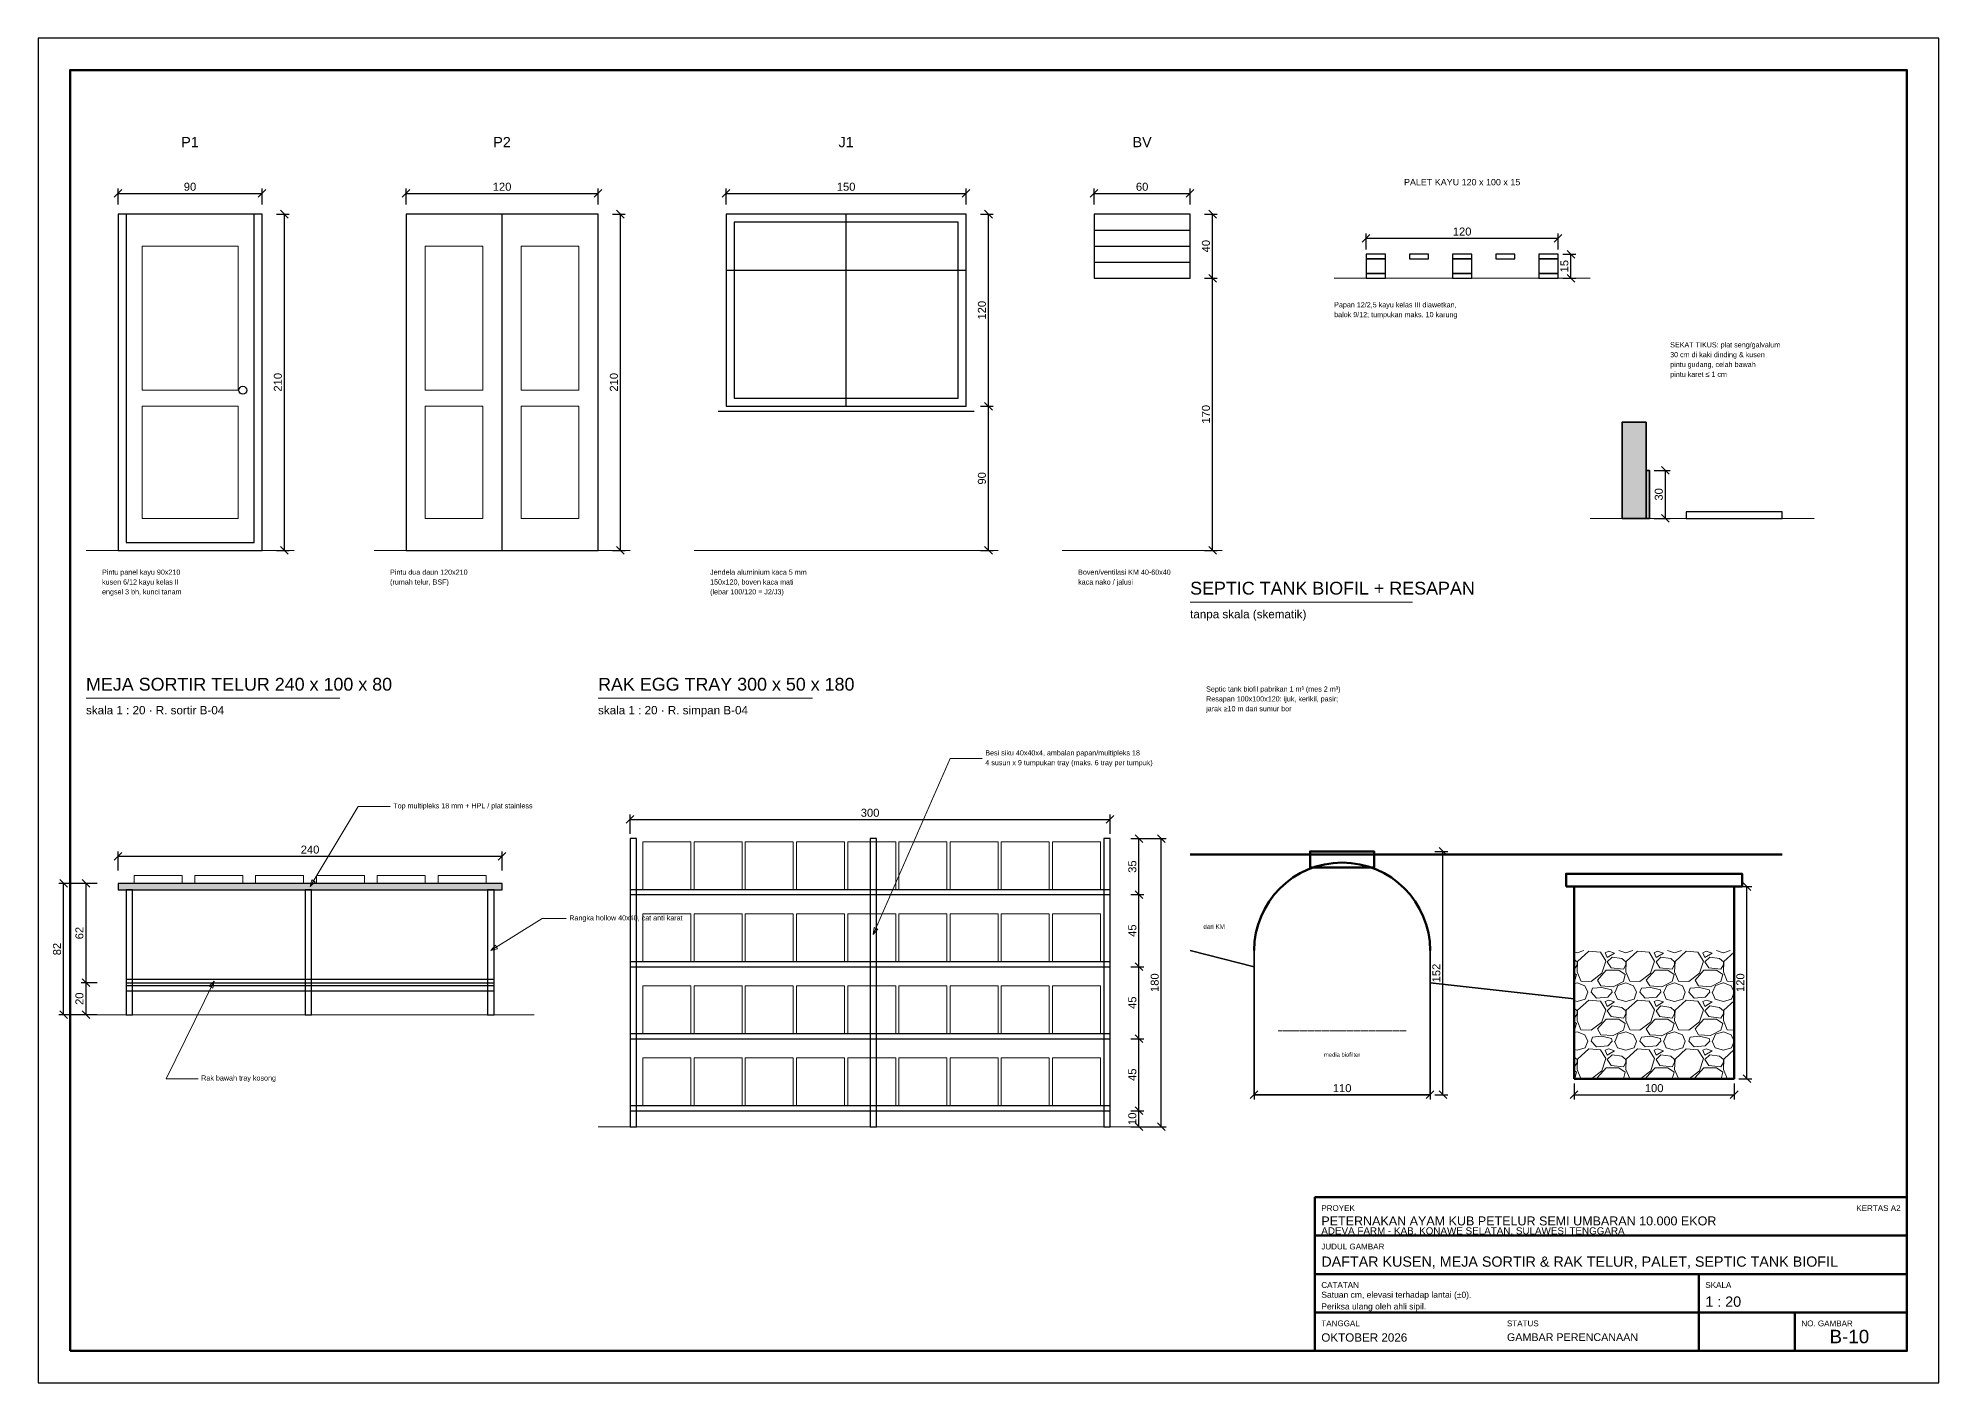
# Model space of a CAD drawing. Header units: centimetres. Extents: x 0 to 57986, y 0 to 4200.
# Drawn here: x 56798 to 57986, y 0 to 840 of the extents above; entities that cross this region are included whole.
import ezdxf
from ezdxf.enums import TextEntityAlignment as Align

# ---------------------------------------------------------------- set-up
doc = ezdxf.new("R2010")
doc.units = ezdxf.units.CM
doc.linetypes.add('DASHED', pattern=[1.524, 1.27, -0.254])
for name, color, linetype, lineweight in [('A-AIR', 5, 'CONTINUOUS', 18), ('A-BAJA', 6, 'CONTINUOUS', 25), ('A-DIM', 140, 'CONTINUOUS', 13), ('A-DINDING', 32, 'CONTINUOUS', 35), ('A-FRAME', 7, 'CONTINUOUS', 50), ('A-HATCH', 8, 'CONTINUOUS', 9), ('A-KAYU', 32, 'CONTINUOUS', 25), ('A-PERABOT', 8, 'CONTINUOUS', 18), ('A-STRUKTUR', 7, 'CONTINUOUS', 50), ('A-TANAH', 34, 'CONTINUOUS', 18), ('A-TEKS', 7, 'CONTINUOUS', 18), ('A-TERSEMBUNYI', 8, 'DASHED', 13)]:
    doc.layers.add(name, color=color, linetype=linetype, lineweight=lineweight)
doc.styles.add('ARIAL', font='arial.ttf')
doc.dimstyles.new('D20', dxfattribs={"dimtxt": 5, "dimasz": 4, "dimexe": 3, "dimexo": 3, "dimgap": 1.6, "dimtad": 1, "dimdec": 1, "dimtxsty": 'ARIAL', "dimtsz": 2.4, "dimcen": 2.5, "dimclrd": 140, "dimclre": 140, "dimclrt": 250, "dimazin": 3, "dimtfac": 1, "dimtmove": 0, "dimatfit": 3})

msp = doc.modelspace()

# ---------------------------------------------------------------- hatches: boundary and pattern name
at = {"layer": 'A-HATCH', "true_color": 0xe2ceb6}
h = msp.add_hatch(color=8, dxfattribs=at)
h.dxf.hatch_style = 1
h.paths.add_polyline_path([(57788, 540), (57803, 540), (57803, 600), (57788, 600)])
at = {"layer": 'A-HATCH'}
h = msp.add_hatch(color=5, dxfattribs=at)
h.dxf.hatch_style = 1
h.paths.add_polyline_path([(57803, 540), (57805, 540), (57805, 570), (57803, 570)])
at = {"layer": 'A-HATCH', "true_color": 0xc8c8c8}
h = msp.add_hatch(color=8, dxfattribs=at)
h.dxf.hatch_style = 1
h.paths.add_polyline_path([(56848, 308), (57088, 308), (57088, 312), (56848, 312)])
at = {"layer": 'A-HATCH'}
h = msp.add_hatch(dxfattribs=at)
h.set_pattern_fill('GRAVEL', scale=1.2)
h.paths.add_polyline_path([(57758, 190), (57858, 190), (57858, 270), (57758, 270)])

# ---------------------------------------------------------------- linework, layer by layer
at = {"layer": 'A-AIR', "lineweight": 35}
for points in [[(57518, 270), (57558, 260)], [(57668, 250), (57758, 240)]]:
    msp.add_lwpolyline(points, dxfattribs=at)
at = {"layer": 'A-BAJA', "lineweight": 35}
msp.add_lwpolyline([(57803, 540), (57805, 540), (57805, 570), (57803, 570)], close=True, dxfattribs=at)
at = {"layer": 'A-BAJA'}
for points in [[(57168, 160), (57172, 160), (57172, 340), (57168, 340)], [(57318, 160), (57322, 160), (57322, 340), (57318, 340)], [(57464, 160), (57468, 160), (57468, 340), (57464, 340)], [(56853, 230), (56857, 230), (56857, 308), (56853, 308)], [(56965, 230), (56969, 230), (56969, 308), (56965, 308)], [(57079, 230), (57083, 230), (57083, 308), (57079, 308)], [(56853, 245), (57083, 245), (57083, 248), (56853, 248)]]:
    msp.add_lwpolyline(points, close=True, dxfattribs=at)
at = {"layer": 'A-DIM'}
for points in [[(57320, 280), (57368, 390), (57388, 390)], [(56968, 310), (56998, 360), (57018, 360)], [(57081, 270), (57113, 290), (57128, 290)], [(56908, 251), (56878, 190), (56898, 190)]]:
    msp.add_lwpolyline(points, dxfattribs=at)
for points in [[(56968, 310), (56971.28, 312.94), (56969.05, 314.27)], [(57081, 270), (57085.25, 271.13), (57083.88, 273.33)], [(57320, 280), (57322.87, 283.33), (57320.49, 284.37)], [(56908, 251), (56904.98, 247.8), (56907.31, 246.65)]]:
    msp.add_lwpolyline(points, close=True, dxfattribs=at)
at = {"layer": 'A-DINDING'}
msp.add_lwpolyline([(57788, 540), (57803, 540), (57803, 600), (57788, 600)], close=True, dxfattribs=at)
at = {"layer": 'A-FRAME'}
for p, q in [((57596, 92), (57966, 92)), ((57596, 68), (57966, 68)), ((57836, 20), (57836, 68)), ((57596, 44), (57966, 44)), ((57896, 20), (57896, 44))]:
    msp.add_line(p, q, dxfattribs=at)
at = {"layer": 'A-FRAME', "lineweight": 25}
msp.add_lwpolyline([(56798, 0), (57986, 0), (57986, 840), (56798, 840)], close=True, dxfattribs=at)
at = {"layer": 'A-FRAME'}
for points in [[(56818, 20), (57966, 20), (57966, 820), (56818, 820)], [(57596, 20), (57966, 20), (57966, 116), (57596, 116)]]:
    msp.add_lwpolyline(points, close=True, dxfattribs=at)
at = {"layer": 'A-HATCH'}
for p, q in [((57608, 690), (57768, 690)), ((57768, 540), (57908, 540)), ((56828, 520), (56958, 520)), ((57008, 520), (57168, 520)), ((57208, 520), (57398, 520)), ((57438, 520), (57538, 520)), ((56828, 230), (57108, 230)), ((57148, 160), (57498, 160))]:
    msp.add_line(p, q, dxfattribs=at)
at = {"layer": 'A-KAYU'}
for p, q in [((57088, 520), (57088, 730)), ((57303, 610), (57303, 730)), ((57458, 720), (57518, 720)), ((57458, 710), (57518, 710)), ((57228, 695), (57378, 695)), ((57458, 700), (57518, 700)), ((57223, 607), (57383, 607))]:
    msp.add_line(p, q, dxfattribs=at)
at = {"layer": 'A-KAYU', "lineweight": 25}
for points in [[(56848, 520), (56938, 520), (56938, 730), (56848, 730)], [(57028, 520), (57148, 520), (57148, 730), (57028, 730)], [(57228, 610), (57378, 610), (57378, 730), (57228, 730)], [(57458, 690), (57518, 690), (57518, 730), (57458, 730)]]:
    msp.add_lwpolyline(points, close=True, dxfattribs=at)
at = {"layer": 'A-KAYU'}
for points in [[(56853, 525), (56933, 525), (56933, 730), (56853, 730)], [(57233, 615), (57373, 615), (57373, 725), (57233, 725)], [(57628, 702), (57640, 702), (57640, 705), (57628, 705)], [(57628, 693), (57640, 693), (57640, 702), (57628, 702)], [(57655, 702), (57667, 702), (57667, 705), (57655, 705)], [(57682, 702), (57694, 702), (57694, 705), (57682, 705)], [(57682, 693), (57694, 693), (57694, 702), (57682, 702)], [(57709, 702), (57721, 702), (57721, 705), (57709, 705)], [(57736, 702), (57748, 702), (57748, 705), (57736, 705)], [(57736, 693), (57748, 693), (57748, 702), (57736, 702)], [(57628, 690), (57640, 690), (57640, 693), (57628, 693)], [(57682, 690), (57694, 690), (57694, 693), (57682, 693)], [(57736, 690), (57748, 690), (57748, 693), (57736, 693)], [(57828, 540), (57888, 540), (57888, 544), (57828, 544)], [(56848, 308), (57088, 308), (57088, 312), (56848, 312)], [(57168, 305), (57468, 305), (57468, 308), (57168, 308)], [(57168, 260), (57468, 260), (57468, 263), (57168, 263)], [(56853, 250), (57083, 250), (57083, 252), (56853, 252)], [(57168, 215), (57468, 215), (57468, 218), (57168, 218)], [(57168, 170), (57468, 170), (57468, 173), (57168, 173)]]:
    msp.add_lwpolyline(points, close=True, dxfattribs=at)
msp.add_circle((56926, 620), 2.5, dxfattribs=at)
at = {"layer": 'A-PERABOT'}
for points in [[(56863, 620), (56923, 620), (56923, 710), (56863, 710)], [(57040, 620), (57076, 620), (57076, 710), (57040, 710)], [(57100, 620), (57136, 620), (57136, 710), (57100, 710)], [(56863, 540), (56923, 540), (56923, 610), (56863, 610)], [(57040, 540), (57076, 540), (57076, 610), (57040, 610)], [(57100, 540), (57136, 540), (57136, 610), (57100, 610)], [(57176, 308), (57206, 308), (57206, 338), (57176, 338)], [(57208, 308), (57238, 308), (57238, 338), (57208, 338)], [(57240, 308), (57270, 308), (57270, 338), (57240, 338)], [(57272, 308), (57302, 308), (57302, 338), (57272, 338)], [(57304, 308), (57334, 308), (57334, 338), (57304, 338)], [(57336, 308), (57366, 308), (57366, 338), (57336, 338)], [(57368, 308), (57398, 308), (57398, 338), (57368, 338)], [(57400, 308), (57430, 308), (57430, 338), (57400, 338)], [(57432, 308), (57462, 308), (57462, 338), (57432, 338)], [(56858, 312), (56888, 312), (56888, 317), (56858, 317)], [(56896, 312), (56926, 312), (56926, 317), (56896, 317)], [(56934, 312), (56964, 312), (56964, 317), (56934, 317)], [(56972, 312), (57002, 312), (57002, 317), (56972, 317)], [(57010, 312), (57040, 312), (57040, 317), (57010, 317)], [(57048, 312), (57078, 312), (57078, 317), (57048, 317)], [(57176, 263), (57206, 263), (57206, 293), (57176, 293)], [(57208, 263), (57238, 263), (57238, 293), (57208, 293)], [(57240, 263), (57270, 263), (57270, 293), (57240, 293)], [(57272, 263), (57302, 263), (57302, 293), (57272, 293)], [(57304, 263), (57334, 263), (57334, 293), (57304, 293)], [(57336, 263), (57366, 263), (57366, 293), (57336, 293)], [(57368, 263), (57398, 263), (57398, 293), (57368, 293)], [(57400, 263), (57430, 263), (57430, 293), (57400, 293)], [(57432, 263), (57462, 263), (57462, 293), (57432, 293)], [(57176, 218), (57206, 218), (57206, 248), (57176, 248)], [(57208, 218), (57238, 218), (57238, 248), (57208, 248)], [(57240, 218), (57270, 218), (57270, 248), (57240, 248)], [(57272, 218), (57302, 218), (57302, 248), (57272, 248)], [(57304, 218), (57334, 218), (57334, 248), (57304, 248)], [(57336, 218), (57366, 218), (57366, 248), (57336, 248)], [(57368, 218), (57398, 218), (57398, 248), (57368, 248)], [(57400, 218), (57430, 218), (57430, 248), (57400, 248)], [(57432, 218), (57462, 218), (57462, 248), (57432, 248)], [(57176, 173), (57206, 173), (57206, 203), (57176, 203)], [(57208, 173), (57238, 173), (57238, 203), (57208, 203)], [(57240, 173), (57270, 173), (57270, 203), (57240, 203)], [(57272, 173), (57302, 173), (57302, 203), (57272, 203)], [(57304, 173), (57334, 173), (57334, 203), (57304, 203)], [(57336, 173), (57366, 173), (57366, 203), (57336, 203)], [(57368, 173), (57398, 173), (57398, 203), (57368, 203)], [(57400, 173), (57430, 173), (57430, 203), (57400, 203)], [(57432, 173), (57462, 173), (57462, 203), (57432, 203)]]:
    msp.add_lwpolyline(points, close=True, dxfattribs=at)
at = {"layer": 'A-STRUKTUR'}
for points in [[(57593, 322), (57633, 322), (57633, 332), (57593, 332)], [(57753, 310), (57863, 310), (57863, 318), (57753, 318)], [(57758, 190), (57858, 190), (57858, 310), (57758, 310)]]:
    msp.add_lwpolyline(points, close=True, dxfattribs=at)
at = {"layer": 'A-STRUKTUR', "lineweight": 35}
msp.add_lwpolyline([(57558, 270), (57558, 180), (57668, 180), (57668, 270)], dxfattribs=at)
at = {"layer": 'A-STRUKTUR'}
msp.add_arc((57613, 270), 55, 0, 180, dxfattribs=at)
at = {"layer": 'A-TANAH', "lineweight": 50}
msp.add_line((57518, 330), (57888, 330), dxfattribs=at)
at = {"layer": 'A-TEKS'}
for p, q in [((57518, 487.6), (57656.88, 487.6)), ((56828, 427.6), (56986.72, 427.6)), ((57148, 427.6), (57281.92, 427.6))]:
    msp.add_line(p, q, dxfattribs=at)
at = {"layer": 'A-TERSEMBUNYI'}
msp.add_line((57573, 220), (57653, 220), dxfattribs=at)

# ---------------------------------------------------------------- texts
at = {"layer": 'A-TEKS', "style": 'ARIAL'}
for s, height, p in [('P1', 6.4, (56893, 775)), ('P2', 6.4, (57088, 775)), ('J1', 6.4, (57303, 775)), ('BV', 6.4, (57488, 775)), ('PALET KAYU 120 x 100 x 15', 4, (57688, 750)), ('dari KM', 2.8, (57533, 285)), ('media biofilter', 2.6, (57613, 205)), ('B-10', 8.4, (57930, 29))]:
    msp.add_text(s, height=height, dxfattribs=at).set_placement(p, align=Align.MIDDLE_CENTER)
for s, p in [('SEPTIC TANK BIOFIL + RESAPAN', (57518, 490)), ('MEJA SORTIR TELUR 240 x 100 x 80', (56828, 430)), ('RAK EGG TRAY 300 x 50 x 180', (57148, 430))]:
    msp.add_text(s, height=8, dxfattribs=at).set_placement(p, align=Align.BOTTOM_LEFT)
for s, height, p in [('tanpa skala (skematik)', 5.2, (57518, 482.8)), ('skala 1 : 20 · R. sortir B-04', 5.2, (56828, 422.8)), ('skala 1 : 20 · R. simpan B-04', 5.2, (57148, 422.8)), ('PROYEK', 3.6, (57600, 111)), ('ADEVA FARM - KAB. KONAWE SELATAN, SULAWESI TENGGARA', 4.4, (57600, 97.2)), ('PETERNAKAN AYAM KUB PETELUR SEMI UMBARAN 10.000 EKOR', 5.6, (57600, 104)), ('JUDUL GAMBAR', 3.6, (57600, 87)), ('DAFTAR KUSEN, MEJA SORTIR & RAK TELUR, PALET, SEPTIC TANK BIOFIL', 6.4, (57600, 79)), ('CATATAN', 3.6, (57600, 63)), ('SKALA', 3.6, (57840, 63)), ('1 : 20', 6.4, (57840, 54)), ('TANGGAL', 3.6, (57600, 39)), ('STATUS', 3.6, (57716, 39)), ('NO. GAMBAR', 3.6, (57900, 39)), ('OKTOBER 2026', 5.2, (57600, 31)), ('GAMBAR PERENCANAAN', 4.8, (57716, 31))]:
    msp.add_text(s, height=height, dxfattribs=at).set_placement(p, align=Align.TOP_LEFT)
msp.add_text('KERTAS A2', height=3.6, dxfattribs=at).set_placement((57962, 111), align=Align.TOP_RIGHT)
at = {"layer": 'A-TEKS', "char_height": 3.2, "attachment_point": 1, "line_spacing_factor": 1.15, "style": 'ARIAL'}
for s, insert, width in [('Papan 12/2,5 kayu kelas III diawetkan,\\Pbalok 9/12; tumpukan maks. 10 karung', (57608, 675), 140), ('SEKAT TIKUS: plat seng/galvalum\\P30 cm di kaki dinding & kusen\\Ppintu gudang, celah bawah\\Ppintu karet ≤ 1 cm', (57818, 650), 120), ('Pintu panel kayu 90x210\\Pkusen 6/12 kayu kelas II\\Pengsel 3 bh, kunci tanam', (56838, 508), 96), ('Pintu dua daun 120x210\\P(rumah telur, BSF)', (57018, 508), 96), ('Jendela aluminium kaca 5 mm\\P150x120, boven kaca mati\\P(lebar 100/120 = J2/J3)', (57218, 508), 96), ('Boven/ventilasi KM 40-60x40\\Pkaca nako / jalusi', (57448, 508), 96), ('Septic tank biofil pabrikan 1 m³ (mes 2 m³)\\PResapan 100x100x120: ijuk, kerikil, pasir;\\Pjarak ≥10 m dari sumur bor', (57528, 435), 160)]:
    msp.add_mtext(s, dxfattribs=dict(at, insert=insert, width=width))
at = {"layer": 'A-TEKS', "line_spacing_factor": 1.15, "style": 'ARIAL'}
for s, insert, char_height, attachment_point in [('Besi siku 40x40x4, ambalan papan/multipleks 18\\P4 susun x 9 tumpukan tray (maks. 6 tray per tumpuk)', (57390, 390), 3.2, 4), ('Top multipleks 18 mm + HPL / plat stainless', (57020, 360), 3.2, 4), ('Rangka hollow 40x40, cat anti karat', (57130, 290), 3.2, 4), ('Rak bawah tray kosong', (56900, 190), 3.2, 4), ('Satuan cm, elevasi terhadap lantai (±0).\\PPeriksa ulang oleh ahli sipil.', (57600, 57), 3.8, 1)]:
    msp.add_mtext(s, dxfattribs=dict(at, insert=insert, char_height=char_height, attachment_point=attachment_point))

# ---------------------------------------------------------------- dimensions: what is measured, and where the dimension line sits
at = {"layer": 'A-DIM'}
for base, p1, p2 in [((56848, 743), (56848, 733), (56938, 733)), ((57028, 743), (57028, 733), (57148, 733)), ((57228, 743), (57228, 733), (57378, 733)), ((57458, 743), (57458, 733), (57518, 733)), ((57628, 715), (57628, 705), (57748, 705)), ((57168, 352), (57168, 340), (57468, 340)), ((56848, 329), (56848, 317), (57088, 317)), ((57558, 180), (57558, 190), (57668, 190)), ((57758, 180), (57758, 190), (57858, 190))]:
    msp.add_linear_dim(base=base, p1=p1, p2=p2, dimstyle='D20', dxfattribs=at).render()
for base, p1, p2 in [((56952, 520), (56944, 520), (56944, 730)), ((57162, 520), (57154, 520), (57154, 730)), ((57392, 610), (57384, 610), (57384, 730)), ((57532, 690), (57524, 690), (57524, 730)), ((57756, 690), (57748, 690), (57748, 705)), ((57532, 520), (57524, 520), (57524, 690)), ((57392, 520), (57384, 520), (57384, 610)), ((57815, 540), (57805, 540), (57805, 570)), ((57486, 305), (57478, 305), (57478, 340)), ((57500, 160), (57478, 160), (57478, 340)), ((57676, 180), (57668, 180), (57668, 332)), ((56814, 230), (56838, 230), (56838, 312)), ((56828, 250), (56838, 250), (56838, 312)), ((57866, 190), (57858, 190), (57858, 310)), ((57486, 260), (57478, 260), (57478, 305)), ((57486, 215), (57478, 215), (57478, 260)), ((56828, 230), (56838, 230), (56838, 250)), ((57486, 170), (57478, 170), (57478, 215)), ((57486, 160), (57478, 160), (57478, 170))]:
    msp.add_linear_dim(base=base, p1=p1, p2=p2, angle=90, dimstyle='D20', dxfattribs=at).render()

doc.saveas('drawing.dxf')
